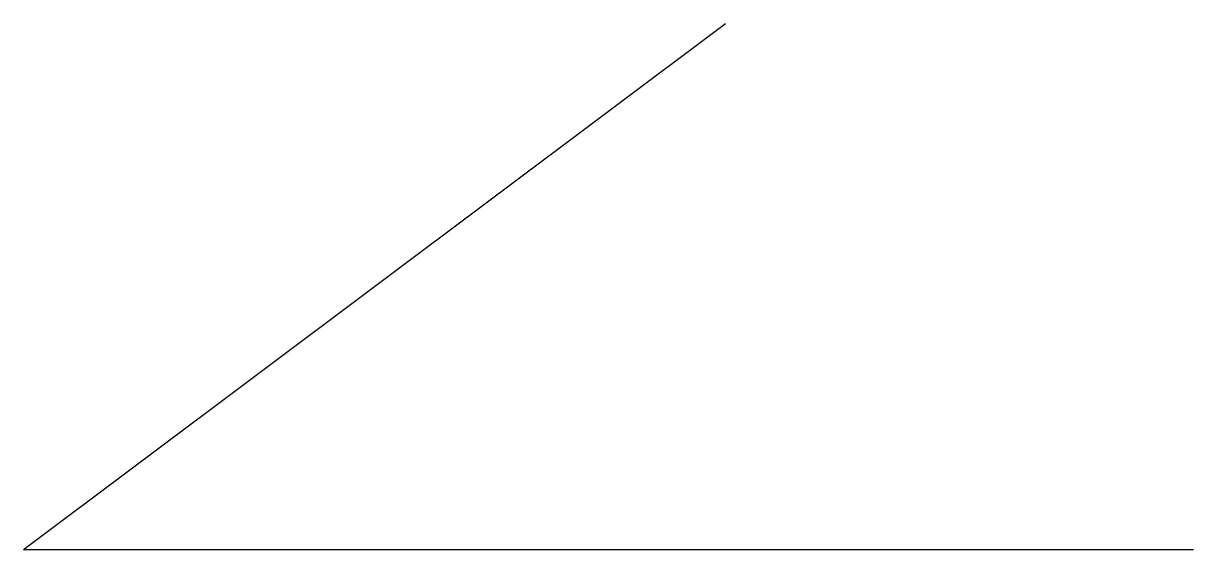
# Model space of a CAD drawing. Extents: x 0 to 100, y 0 to 45.
import ezdxf

# ---------------------------------------------------------------- set-up
doc = ezdxf.new("R2010")
doc.units = 0
doc.layers.get('0').update_dxf_attribs({"linetype": 'CONTINUOUS'})

msp = doc.modelspace()

# ---------------------------------------------------------------- linework, layer by layer
for q in [(60, 45), (100, 0)]:
    msp.add_line((0, 0), q)

doc.saveas('drawing.dxf')
